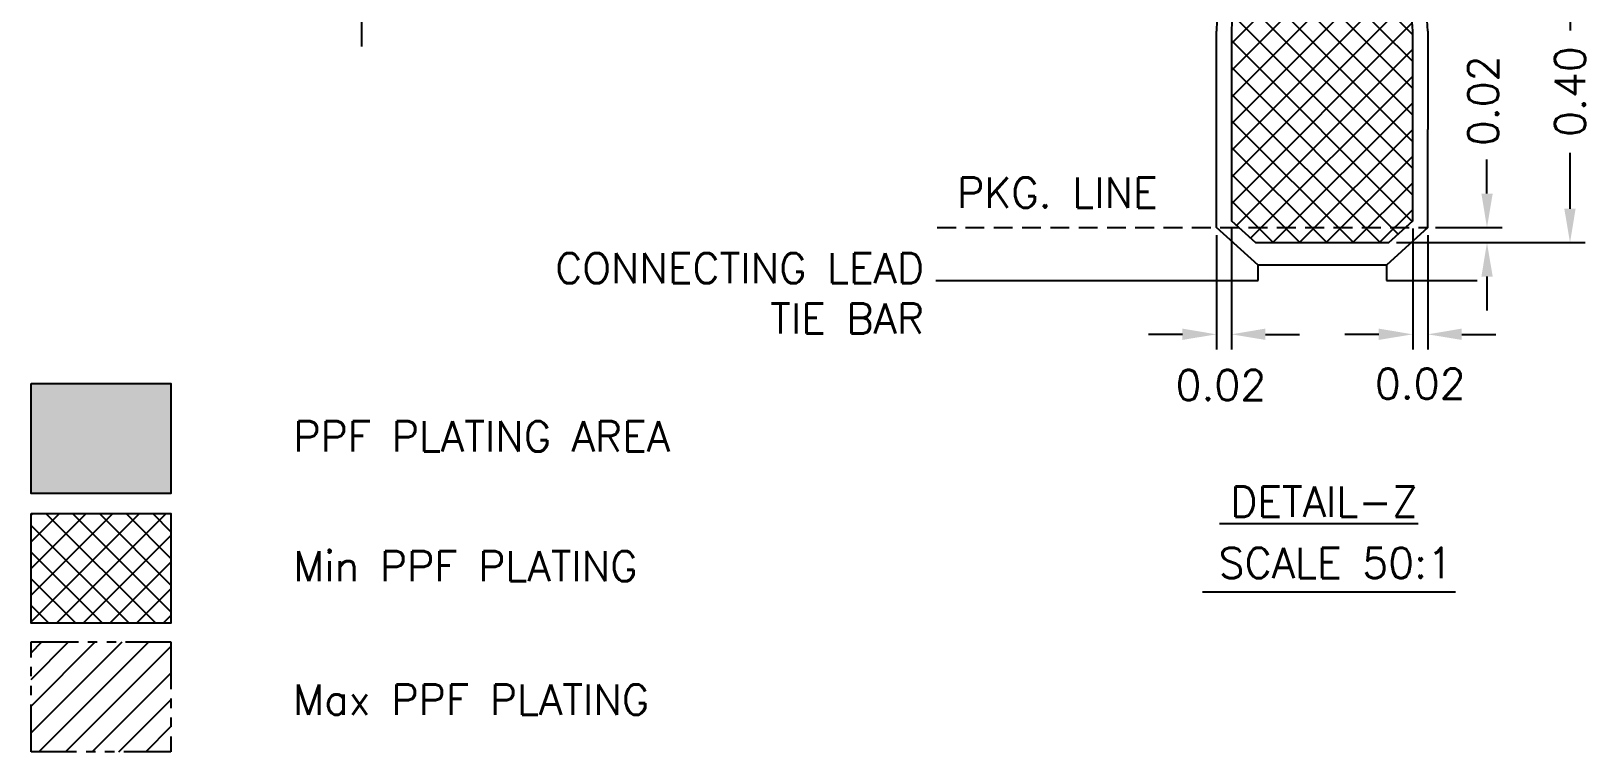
# Model space of a CAD drawing. Extents: x -48 to 208, y -118 to 47.
# Drawn here: x 105.1 to 208.3, y -95.6 to -47.9 of the extents above; entities that cross this region are included whole.
import ezdxf

# ---------------------------------------------------------------- set-up
doc = ezdxf.new("R2010")
doc.units = 0
doc.header["$LTSCALE"] = 5
doc.header["$MEASUREMENT"] = 0
for name, pattern in [('CENTER', [2, 1.25, -0.25, 0.25, -0.25]), ('HIDDEN', [0.375, 0.25, -0.125]), ('PHANTOM2', [1.25, 0.625, -0.125, 0.125, -0.125, 0.125, -0.125])]:
    doc.linetypes.add(name, pattern=pattern)
doc.layers.get('0').update_dxf_attribs({"linetype": 'CONTINUOUS'})
doc.layers.get('DEFPOINTS').update_dxf_attribs({"linetype": 'CONTINUOUS'})
for name, color, linetype in [('CENTER', 1, 'CENTER'), ('DIM', 3, 'CONTINUOUS'), ('HIDDEN', 6, 'HIDDEN'), ('Layer1', 4, 'CONTINUOUS'), ('SECTION', 6, 'CONTINUOUS')]:
    doc.layers.add(name, color=color, linetype=linetype)
doc.styles.add('ROMANS', font='romans.shx', dxfattribs={"height": 2})
doc.dimstyles.new('DETAIL-Z', dxfattribs={"dimscale": 25, "dimtxt": 0.08, "dimasz": 0.09, "dimexe": 0.04, "dimexo": 0.02, "dimgap": 0.04, "dimtad": 0, "dimdec": 3, "dimlfac": 0.02, "dimzin": 0, "dimdsep": 46, "dimtxsty": 'ROMANS', "dimcen": 0.04, "dimadec": 0, "dimazin": 0, "dimtfac": 1, "dimtdec": 3, "dimtofl": 0, "dimtmove": 2, "dimatfit": 3, "dimfxl": 1, "dimtolj": 1, "dimtzin": 0, "dimarcsym": 0})

# ---------------------------------------------------------------- blocks, each defined once
blk = doc.blocks.new('*D8')
at = {"layer": 'DEFPOINTS', "color": 0, "transparency": 16777216}
for p in [(378.26, 383.37), (379.26, 383.81), (379.26, 376.3)]:
    blk.add_point(p, dxfattribs=at)
at = {"layer": 'DIM', "color": 0, "lineweight": -2, "transparency": 16777216}
for p, q in [((379.26, 383.31), (379.26, 375.3)), ((378.26, 382.87), (378.26, 375.3)), ((376.01, 376.3), (373.76, 376.3)), ((381.51, 376.3), (383.76, 376.3))]:
    blk.add_line(p, q, dxfattribs=at)
at = {"layer": 'DIM', "color": 0, "transparency": 16777216}
for points in [[(376.01, 376.68), (376.01, 375.93), (378.26, 376.3)], [(381.51, 376.68), (381.51, 375.93), (379.26, 376.3)]]:
    blk.add_solid(points, dxfattribs=at)
at = {"layer": 'DIM', "color": 0, "transparency": 16777216, "insert": (378.56, 372.94), "char_height": 2, "attachment_point": 5, "style": 'ROMANS'}
blk.add_mtext('\\A1;0.02', dxfattribs=at)
blk = doc.blocks.new('*D9')
at = {"layer": 'DEFPOINTS', "color": 0, "transparency": 16777216}
for p in [(392.26, 383.37), (396.18, 383.37), (389.68, 382.37)]:
    blk.add_point(p, dxfattribs=at)
at = {"layer": 'DIM', "color": 0, "lineweight": -2, "transparency": 16777216}
for p, q in [((396.18, 385.62), (396.18, 387.87)), ((392.76, 383.37), (397.18, 383.37)), ((390.18, 382.37), (397.18, 382.37)), ((396.18, 380.12), (396.18, 377.87))]:
    blk.add_line(p, q, dxfattribs=at)
at = {"layer": 'DIM', "color": 0, "transparency": 16777216}
for points in [[(395.81, 385.62), (396.56, 385.62), (396.18, 383.37)], [(395.81, 380.12), (396.56, 380.12), (396.18, 382.37)]]:
    blk.add_solid(points, dxfattribs=at)
at = {"layer": 'DIM', "color": 0, "transparency": 16777216, "insert": (395.93, 391.76), "char_height": 2, "attachment_point": 5, "rotation": 90, "style": 'ROMANS'}
blk.add_mtext('\\A1;0.02', dxfattribs=at)
blk = doc.blocks.new('*D10')
at = {"layer": 'DEFPOINTS', "color": 0, "transparency": 16777216}
for p in [(391.26, 383.81), (392.26, 383.37), (392.26, 376.3)]:
    blk.add_point(p, dxfattribs=at)
at = {"layer": 'DIM', "color": 0, "lineweight": -2, "transparency": 16777216}
for p, q in [((391.26, 383.31), (391.26, 375.3)), ((392.26, 382.87), (392.26, 375.3)), ((389.01, 376.3), (386.76, 376.3)), ((394.51, 376.3), (396.76, 376.3))]:
    blk.add_line(p, q, dxfattribs=at)
at = {"layer": 'DIM', "color": 0, "transparency": 16777216}
for points in [[(389.01, 376.68), (389.01, 375.93), (391.26, 376.3)], [(394.51, 376.68), (394.51, 375.93), (392.26, 376.3)]]:
    blk.add_solid(points, dxfattribs=at)
at = {"layer": 'DIM', "color": 0, "transparency": 16777216, "insert": (391.76, 373.03), "char_height": 2, "attachment_point": 5, "style": 'ROMANS'}
blk.add_mtext('\\A1;0.02', dxfattribs=at)
blk = doc.blocks.new('*D11')
at = {"layer": 'DEFPOINTS', "color": 0, "transparency": 16777216}
for p in [(385.2, 402.37), (401.68, 402.37), (389.68, 382.37)]:
    blk.add_point(p, dxfattribs=at)
at = {"layer": 'DIM', "color": 0, "lineweight": -2, "transparency": 16777216}
for p, q in [((385.7, 402.37), (402.68, 402.37)), ((401.68, 400.12), (401.68, 396.42)), ((401.68, 384.62), (401.68, 388.32)), ((390.18, 382.37), (402.68, 382.37))]:
    blk.add_line(p, q, dxfattribs=at)
at = {"layer": 'DIM', "color": 0, "transparency": 16777216}
for points in [[(401.3, 400.12), (402.05, 400.12), (401.68, 402.37)], [(401.3, 384.62), (402.05, 384.62), (401.68, 382.37)]]:
    blk.add_solid(points, dxfattribs=at)
at = {"layer": 'DIM', "color": 0, "transparency": 16777216, "insert": (401.68, 392.37), "char_height": 2, "attachment_point": 5, "rotation": 90, "style": 'ROMANS'}
blk.add_mtext('\\A1;0.40', dxfattribs=at)

msp = doc.modelspace()

# ---------------------------------------------------------------- hatches: boundary and pattern name
at = {"layer": 'Layer1'}
h = msp.add_hatch(dxfattribs=at)
h.set_pattern_fill('ANSI31', color=256, scale=10, style=0)
h.set_pattern_definition([(45, (120.6267, -31.0125), (-0.883883, 0.883883), [])])
h.paths.add_polyline_path([(114.3181, -88.2943), (105.0593, -88.2943), (105.0593, -95.5655), (114.3181, -95.5655)])
at = {"layer": 'SECTION'}
h = msp.add_hatch(dxfattribs=at)
h.set_pattern_fill('ANSI37', color=256, scale=10, style=0)
h.set_pattern_definition([(45, (-0.0838, 0.033), (-0.8838835, 0.8838835), []), (135, (-0.0838, 0.033), (-0.8838835, -0.8838835), [])])
h.paths.add_polyline_path([(196.548, -47.8549, 1), (184.548, -47.8549), (184.548, -60.4109), (185.0393, -60.8552), (196.0654, -60.8552), (196.548, -60.4141)])
h.paths.add_polyline_path([(196.0654, -60.8552), (185.0393, -60.8552), (186.1448, -61.8549), (194.9716, -61.8549)])
msp.add_hatch(color=256, dxfattribs=at).paths.add_polyline_path([(114.3181, -71.1906), (105.0593, -71.1906), (105.0593, -78.4618), (114.3181, -78.4618)])
h = msp.add_hatch(dxfattribs=at)
h.set_pattern_fill('ANSI37', color=256, scale=10, style=0)
h.set_pattern_definition([(45, (120.6267, -32.503), (-0.883883, 0.883883), []), (135, (120.6267, -32.503), (-0.883883, -0.883883), [])])
h.paths.add_polyline_path([(114.3181, -79.7847), (105.0593, -79.7847), (105.0593, -87.0559), (114.3181, -87.0559)])

# ---------------------------------------------------------------- linework, layer by layer
for p, q in [((183.548, -54.3549), (183.548, -47.8549)), ((197.548, -47.8549), (197.548, -54.3549)), ((183.548, -60.8549), (183.548, -54.3549)), ((197.548, -60.8549), (197.548, -54.3549)), ((186.3127, -63.3549), (183.548, -60.8549)), ((197.548, -60.8549), (194.8127, -63.3549)), ((186.3127, -64.3549), (186.3127, -63.3549)), ((194.8127, -63.3549), (186.3127, -63.3549)), ((194.8127, -63.3549), (194.8127, -64.3549)), ((164.9673, -64.3549), (186.3127, -64.3549)), ((194.8127, -64.3549), (200.8217, -64.3549)), ((183.7554, -80.4388), (196.9068, -80.4388)), ((182.6235, -84.9676), (199.3833, -84.9676))]:
    msp.add_line(p, q)
msp.add_arc((190.548, -47.8549), 7, 0, 180)
at = {"layer": 'CENTER', "color": 1, "linetype": 'CENTER'}
msp.add_line((126.9478, -48.864), (126.9478, 18.4228), dxfattribs=at)
at = {"layer": 'HIDDEN'}
msp.add_lwpolyline([(165.0549, -60.8552), (197.5477, -60.8552)], dxfattribs=at)
at = {"layer": 'Layer1', "linetype": 'PHANTOM2'}
msp.add_lwpolyline([(105.0593, -88.2943), (114.3181, -88.2943), (114.3181, -95.5655), (105.0593, -95.5655)], close=True, dxfattribs=at)
at = {"layer": 'SECTION'}
msp.add_lwpolyline([(194.9716, -61.8549), (196.548, -60.4141), (196.548, -47.8549, 1), (184.548, -47.8549), (184.548, -60.4109), (186.1448, -61.8549)], format="xyb", close=True, dxfattribs=at)
for points in [[(105.0593, -71.1906), (114.3181, -71.1906), (114.3181, -78.4618), (105.0593, -78.4618)], [(105.0593, -79.7847), (114.3181, -79.7847), (114.3181, -87.0559), (105.0593, -87.0559)]]:
    msp.add_lwpolyline(points, close=True, dxfattribs=at)

# ---------------------------------------------------------------- texts
at = {"char_height": 2, "attachment_point": 3, "style": 'ROMANS'}
for s, insert in [('DETAIL-Z', (196.8955, -78.01)), ('SCALE 50:1', (199.2132, -82.0592))]:
    msp.add_mtext(s, dxfattribs=dict(at, insert=insert))
at = {"layer": 'DIM', "char_height": 2, "attachment_point": 3, "style": 'ROMANS'}
for s, insert in [('{\\Fromans.shx|c0;PKG. LINE}', (179.6627, -57.5394)), ('{\\Fromans.shx|c0;CONNECTING LEAD\\PTIE BAR}', (164.1951, -62.5462))]:
    msp.add_mtext(s, dxfattribs=dict(at, insert=insert))
at = {"layer": 'Layer1', "linetype": 'PHANTOM2', "insert": (145.9778, -91.1064), "char_height": 2, "attachment_point": 3, "style": 'ROMANS'}
msp.add_mtext('M{\\Fromans.shx|c0;ax PPF} PLATING', dxfattribs=at)
at = {"layer": 'SECTION', "char_height": 2, "attachment_point": 3, "style": 'ROMANS'}
for s, insert in [('{\\Fromans.shx|c0;PPF} PLATING{\\Fromans.shx|c0; AREA}', (147.3691, -73.6836)), ('M{\\Fromans.shx|c0;in} {\\Fromans.shx|c0;PPF} PLATING', (145.2109, -82.2777))]:
    msp.add_mtext(s, dxfattribs=dict(at, insert=insert))

# ---------------------------------------------------------------- dimensions: what is measured, and where the dimension line sits
at = {"layer": 'DIM'}
dim = msp.add_linear_dim(base=(206.9669, -41.8549), p1=(194.9716, -61.8549), p2=(190.4851, -41.8549), angle=90, dimstyle='DETAIL-Z', override={"dimdec": 2, "dimtmove": 1}, dxfattribs=at)
dim.commit()
dim.dimension.update_dxf_attribs({"geometry": '*D11', "text_midpoint": (206.9669, -51.8549), "insert": (-194.7117, -444.2256)})
dim = msp.add_linear_dim(base=(201.4727, -60.8549), p1=(194.9716, -61.8549), p2=(197.548, -60.8549), angle=90, dimstyle='DETAIL-Z', override={"dimdec": 2, "dimtmove": 1}, dxfattribs=at)
dim.commit()
dim.dimension.update_dxf_attribs({"geometry": '*D9', "text_midpoint": (201.2204, -52.4697), "dimtype": 128, "insert": (-194.7117, -444.2256)})
for base, p1, p2, picture, middle in [((184.548, -67.9217), (183.548, -60.8549), (184.548, -60.4109), '*D8', (183.8496, -71.2825)), ((197.548, -67.9217), (196.548, -60.4141), (197.548, -60.8549), '*D10', (197.0517, -71.1973))]:
    dim = msp.add_linear_dim(base=base, p1=p1, p2=p2, dimstyle='DETAIL-Z', override={"dimdec": 2}, dxfattribs=at)
    dim.commit()
    dim.dimension.update_dxf_attribs({"geometry": picture, "text_midpoint": middle, "dimtype": 128, "insert": (-194.7117, -444.2256)})

doc.saveas('drawing.dxf')
